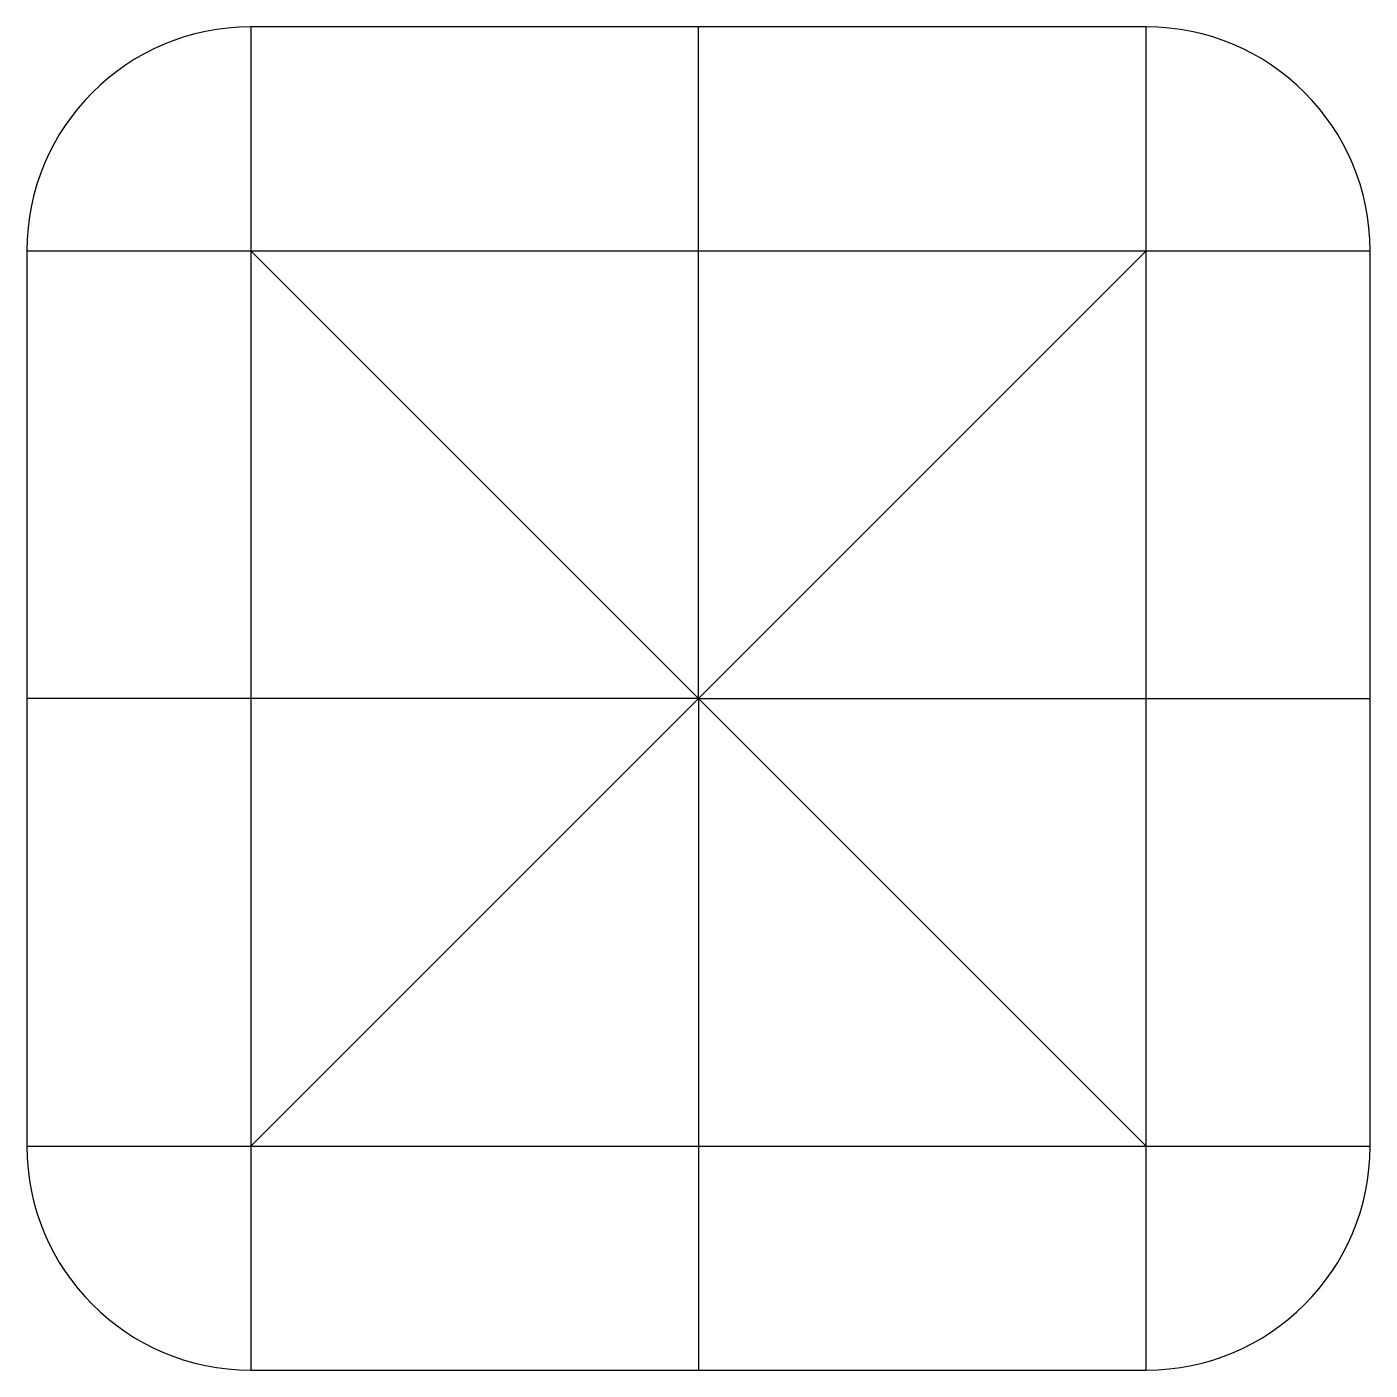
# Model space of a CAD drawing. Header units: millimetres. Extents: x 0 to 30, y 0 to 30.
import ezdxf

# ---------------------------------------------------------------- set-up
doc = ezdxf.new("R2010")
doc.units = ezdxf.units.MM
doc.layers.get('0').update_dxf_attribs({"lineweight": 25, "true_color": 0xffffff})

msp = doc.modelspace()

# ---------------------------------------------------------------- linework, layer by layer
for p, q in [((25, 30), (5, 30)), ((5, 30), (5, 0)), ((15, 15), (15, 30)), ((25, 0), (25, 30)), ((0, 25), (0, 5)), ((0, 25), (30, 25)), ((5, 25), (25, 5)), ((25, 25), (5, 5)), ((30, 5), (30, 25)), ((15, 15), (0, 15)), ((15, 15), (30, 15)), ((15, 15), (15, 0)), ((0, 5), (30, 5)), ((5, 0), (25, 0)), ((5, 0), (25, 0))]:
    msp.add_line(p, q)
for centre, start, end in [((5, 25), 90, 180), ((25, 25), 0, 90), ((5, 5), 180, 270), ((25, 5), 270, 0)]:
    msp.add_arc(centre, 5, start, end)

doc.saveas('drawing.dxf')
